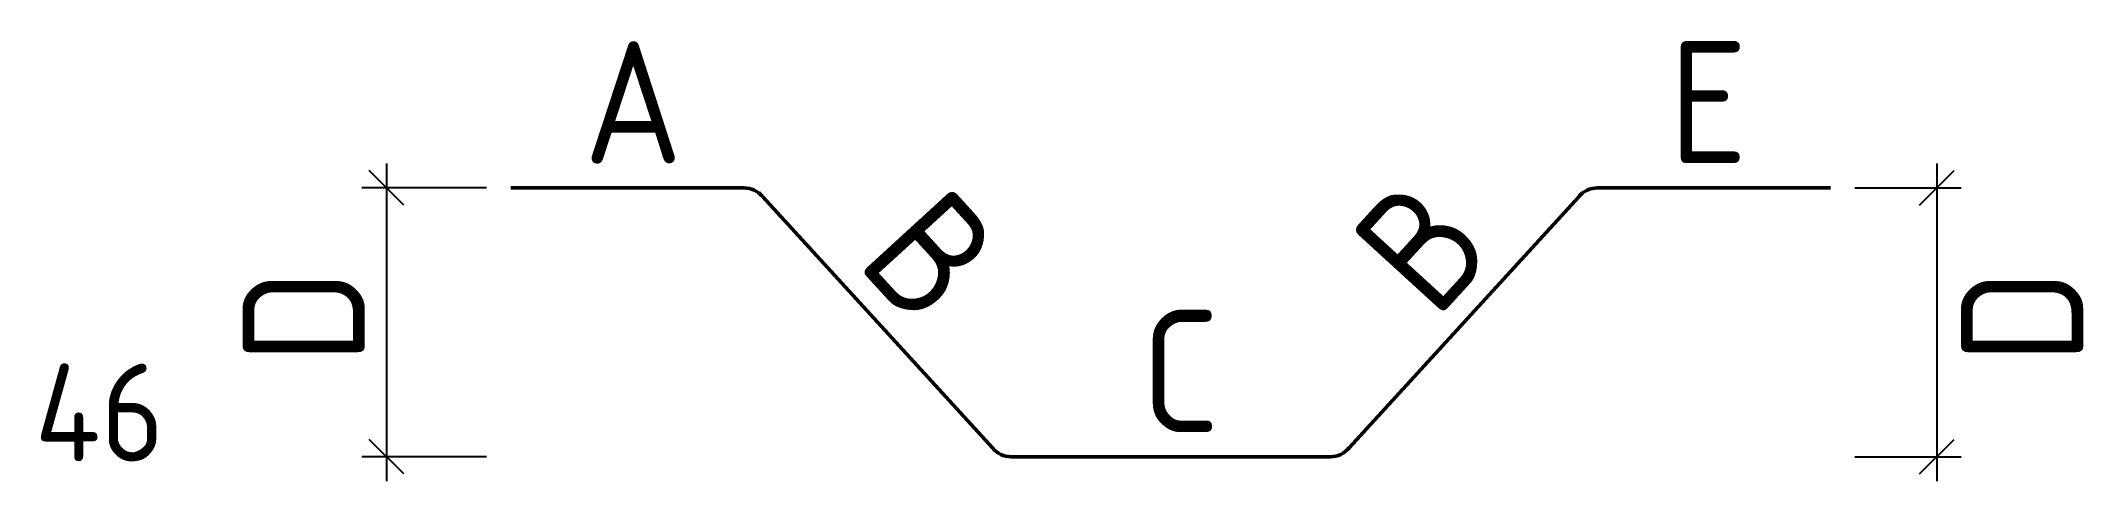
# Model space of a CAD drawing. Extents: x 234219 to 234637, y -46994 to -46904.
import ezdxf
from ezdxf.enums import TextEntityAlignment as Align

# ---------------------------------------------------------------- set-up
doc = ezdxf.new("R2010")
doc.units = 0
doc.layers.add('posedit.mtr.bar', color=7, linetype='Continuous', lineweight=50)
doc.layers.add('posedit.mtr.hidden', color=144, linetype='Continuous', plot=False)
doc.layers.add('posedit.mtr.lenght', color=183, linetype='Continuous')
doc.layers.add('posedit.mtr.text', color=3, linetype='Continuous')
doc.styles.add('posedit.ISOCPEUR', font='isocpeur.ttf', dxfattribs={"width": 0.9})

msp = doc.modelspace()

# ---------------------------------------------------------------- linework, layer by layer
at = {"layer": 'posedit.mtr.bar'}
for p, q in [((234362.63, -46934.34), (234314.97, -46934.34)), ((234584.97, -46934.34), (234537.31, -46934.34)), ((234366.47, -46936.14), (234413.47, -46987.54)), ((234486.47, -46987.54), (234533.47, -46936.14)), ((234482.63, -46989.34), (234417.31, -46989.34))]:
    msp.add_line(p, q, dxfattribs=at)
for centre, start, end in [((234362.63, -46939.34), 39.8056, 90), ((234537.31, -46939.34), 90, 140.1944), ((234417.31, -46984.34), 219.8056, 270), ((234482.63, -46984.34), 270, 320.1944)]:
    msp.add_arc(centre, 5, start, end, dxfattribs=at)
at = {"layer": 'posedit.mtr.lenght'}
for p, q in [((234293.02, -46937.88), (234285.94, -46930.81)), ((234289.48, -46929.34), (234289.48, -46994.34)), ((234603.21, -46937.88), (234610.28, -46930.81)), ((234606.74, -46929.34), (234606.74, -46994.34)), ((234309.97, -46934.34), (234284.48, -46934.34)), ((234589.97, -46934.34), (234611.74, -46934.34)), ((234309.97, -46989.34), (234284.48, -46989.34)), ((234293.02, -46992.88), (234285.94, -46985.81)), ((234589.97, -46989.34), (234611.74, -46989.34)), ((234603.21, -46992.88), (234610.28, -46985.81))]:
    msp.add_line(p, q, dxfattribs=at)

# ---------------------------------------------------------------- texts
at = {"layer": 'posedit.mtr.hidden', "color": 144, "style": 'posedit.ISOCPEUR', "width": 0.9}
msp.add_text('46', height=20, dxfattribs=at).set_placement((234217.48, -46990.3))
at = {"layer": 'posedit.mtr.text', "style": 'posedit.ISOCPEUR', "width": 0.9}
for tag, p in [('A', (234339.97, -46916.84)), ('E', (234559.97, -46916.84)), ('C', (234451.96, -46971.84))]:
    msp.add_attdef(tag, text='', height=25, dxfattribs=at).set_placement(p, align=Align.MIDDLE_CENTER)
for tag, rotation, p in [('B', 312.4396, (234400.93, -46948.36)), ('B', 47.5604, (234501.39, -46946.13)), ('D', 90, (234272.54, -46960.68)), ('D', 90, (234624.18, -46960.68))]:
    msp.add_attdef(tag, text='', height=25, rotation=rotation, dxfattribs=at).set_placement(p, align=Align.MIDDLE_CENTER)

doc.saveas('drawing.dxf')
